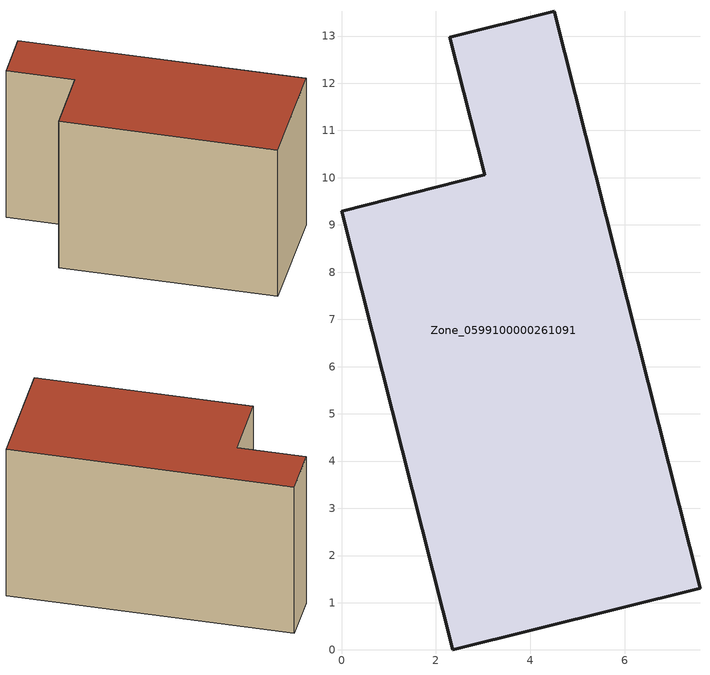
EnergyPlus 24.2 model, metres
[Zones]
Zone_0599100000261091
 floor ground (C_G): 2.29,12.97 4.5,13.53 7.59,1.31 2.35,0 0,9.29 3.03,10.06 z0
 wall outside (C_F): 2.35,0 7.59,1.31 4.5,13.53 2.29,12.97 3.03,10.06 0,9.29 2.35,0 z0:7.65
 roof outside (C_R): 4.5,13.53 2.29,12.97 3.03,10.06 0,9.29 2.35,0 7.59,1.31 z7.65
[BUILDING]
Pand.0599100000261091: North Axis=0; Terrain=City; Loads Convergence Tolerance Value=0.04; Temperature Convergence Tolerance Value=0.4; Solar Distribution=FullExterior; Maximum Number of Warmup Days=25; Minimum Number of Warmup Days=1
[Site:Location]
Rotterdam.The.Hague.AP_ZH_NLD Design_Conditions: Latitude=51.96; Longitude=4.45; Time Zone=1; Elevation=-4.5
[SITE:GROUNDTEMPERATURE:BUILDINGSURFACE]
18, 18, 18, 18, 18, 18, 18, 18, 18, 18, 18, 18
[MATERIAL] Thermal Absorptance=0.9; Solar Absorptance=0.7; Visible Absorptance=0.7
Name | Roughness | Thickness | Conductivity | Density | Specific Heat
G.TI.1975-1991 | MediumSmooth | 0.15 | 0.288461 | 540 | 1210
F.TI.1975-1991 | Rough | 0.3 | 0.230769 | 1920 | 840
R.TI.1975-1991 | MediumRough | 0.2 | 0.153846 | 1500 | 1000
[CONSTRUCTION]
C_G: G.TI.1975-1991
C_F: F.TI.1975-1991
C_R: R.TI.1975-1991
[ZONE]
Zone_0599100000261091: Type=1; Multiplier=1; Ceiling Height=Autocalculate; Volume=Autocalculate; Floor Area=autocalculate; Part of Total Floor Area=Yes
[ZONEINFILTRATION:DESIGNFLOWRATE]
Infil_Zone_0599100000261091: Zone or ZoneList or Space or SpaceList=Zone_0599100000261091; Schedule=AlwaysOn; Design Flow Rate Calculation Method=Flow/Area; Flow Rate per Floor Area=0.003; Constant Term Coefficient=1; Temperature Term Coefficient=0; Velocity Term Coefficient=0; Velocity Squared Term Coefficient=0
[HVACTEMPLATE:ZONE:IDEALLOADSAIRSYSTEM]
Zone_0599100000261091: Maximum Heating Supply Air Temperature=50; Minimum Cooling Supply Air Temperature=13; Maximum Heating Supply Air Humidity Ratio=0.0156; Minimum Cooling Supply Air Humidity Ratio=0.0077; Heating Limit=NoLimit; Cooling Limit=NoLimit; Dehumidification Control Type=ConstantSensibleHeatRatio; Cooling Sensible Heat Ratio=0.7; Dehumidification Setpoint=60; Humidification Control Type=None; Humidification Setpoint=30; Outdoor Air Method=None; Outdoor Air Flow Rate per Person=0.00944; Outdoor Air Flow Rate per Zone Floor Area=0; Outdoor Air Flow Rate per Zone=0; Demand Controlled Ventilation Type=None; Outdoor Air Economizer Type=NoEconomizer; Heat Recovery Type=None; Sensible Heat Recovery Effectiveness=0.7; Latent Heat Recovery Effectiveness=0.65
[ZONECONTROL:THERMOSTAT]
ThermostatControl_Zone_0599100000261091: Zone or ZoneList=Zone_0599100000261091; Control Type Schedule=DualSetpointControlType; Control 1=Thermostat_Zone_0599100000261091; Temperature Difference Between Cutout And Setpoint=0
[THERMOSTATSETPOINT:DUALSETPOINT]
Thermostat_Zone_0599100000261091: Heating Setpoint Temperature Schedule=HeatingSetpoint_Zone_0599100000261091; Cooling Setpoint Temperature Schedule=CoolingSetpoint_Zone_0599100000261091
[SCHEDULE:COMPACT]
HeatingSetpoint_Zone_0599100000261091: Through: 12/31, For: AllDays, Until: 24:00, 21
CoolingSetpoint_Zone_0599100000261091: Through: 12/31, For: AllDays, Until: 24:00, 24
DualSetpointControlType: Through: 12/31, For: AllDays, Until: 24:00, 4
AlwaysOn: Through: 12/31, For: AllDays, Until: 24:00, 1
